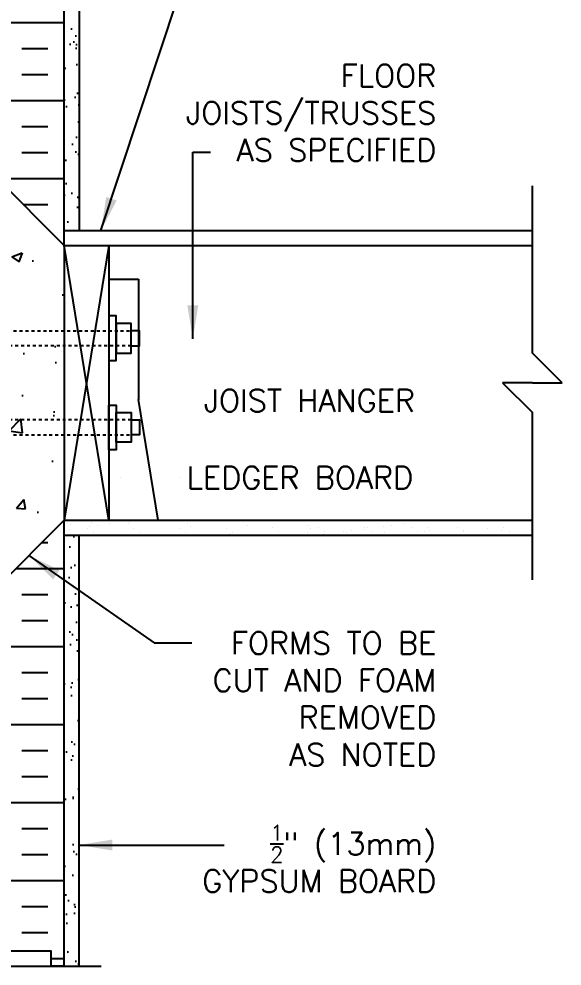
# Model space of a CAD drawing. Header units: inches. Extents: x 23.5 to 82.7, y -12.5 to 63.7.
# Drawn here: x 55.33 to 73.6, y 5.01 to 36.88 of the extents above; entities that cross this region are included whole.
import ezdxf
from ezdxf.enums import TextEntityAlignment as Align

# ---------------------------------------------------------------- set-up
doc = ezdxf.new("R2010")
doc.units = ezdxf.units.IN
doc.header["$LTSCALE"] = 0.5
doc.header["$MEASUREMENT"] = 0
doc.linetypes.add('HIDDEN2', pattern=[0.1875, 0.125, -0.0625])
for name, color, linetype in [('HATCH', 12, 'Continuous'), ('LINE15', 9, 'Continuous'), ('LINE18', 9, 'Continuous'), ('line25', 2, 'Continuous'), ('LINE50', 5, 'Continuous'), ('LINE9', 9, 'Continuous'), ('TEXT', 4, 'Continuous')]:
    doc.layers.add(name, color=color, linetype=linetype)
doc.styles.add('DIM', font='romans.shx', dxfattribs={"width": 0.7})
doc.styles.add('ROMANS', font='romans.shx', dxfattribs={"height": 1.125})
doc.dimstyles.new('ext_12', dxfattribs={"dimscale": 12, "dimtxt": 0.09375, "dimasz": 0.09375, "dimexe": 0.09375, "dimexo": 0.0625, "dimgap": 0.0625, "dimtad": 1, "dimdec": 1, "dimzin": 3, "dimdsep": 46, "dimlunit": 4, "dimtxsty": 'DIM', "dimcen": 0.09, "dimdle": 0.09375, "dimclrt": 4, "dimadec": 0, "dimazin": 0, "dimtfac": 1, "dimtdec": 1, "dimtmove": 2, "dimatfit": 3, "dimfxl": 0, "dimfrac": 2, "dimtolj": 1, "dimtzin": 0, "dimarcsym": 0})
pattern_1 = [(37.5, (34.4269, -7.8671), (-0.031497, 0.963412), [0, -0.76, 0, -0.85, 0, -0.8125]), (7.5, (34.4269, -7.8671), (0.884888, 1.411073), [0, -0.41, 0, -0.685, 0, -0.2625]), (327.5, (33.8119, -7.8671), (1.557071, 0.00283), [0, -0.25, 0, -0.9, 0, -1.175]), (317.5, (33.8119, -7.8671), (1.503063, 0.438838), [0, -0.125, 0, -0.59, 0, -0.675])]

msp = doc.modelspace()

# ---------------------------------------------------------------- hatches: boundary and pattern name
at = {"layer": 'HATCH'}
h = msp.add_hatch(dxfattribs=at)
h.set_pattern_fill('AR-SAND', color=256, scale=0.5, style=0)
h.set_pattern_definition(pattern_1)
h.paths.add_polyline_path([(57.353, 59.008), (56.853, 59.008), (56.853, 41.008), (56.853, 29.758), (57.353, 29.758)])
h = msp.add_hatch(dxfattribs=at)
h.set_pattern_fill('INSUL', color=256, scale=7, style=0)
h.set_pattern_definition([(0, (34.427, -7.867), (0, 2.625), []), (0, (34.427, -6.992), (0, 2.625), [0.875, -0.875]), (0, (34.427, -6.117), (0, 2.625), [0.875, -0.875])])
h.paths.add_polyline_path([(54.228, 31.883), (56.853, 29.258), (56.853, 41.008), (56.416, 41.008), (56.416, 40.508), (54.916, 40.508), (54.916, 41.008), (54.228, 41.008)])
h.paths.add_polyline_path([(56.853, 20.008), (54.228, 17.383), (54.228, 5.008), (54.916, 5.008), (54.916, 5.508), (56.416, 5.508), (56.416, 5.008), (56.853, 5.008)])
h = msp.add_hatch(dxfattribs=at)
h.set_pattern_fill('AR-CONC', color=256, scale=0.5, style=0)
h.set_pattern_definition([(50, (-79.1957, -130.6316), (3.5863, -0.31376), [0.375, -4.125]), (355, (-79.1957, -130.6316), (-0.693757, 3.76096), [0.3, -3.3]), (100.4514, (-78.897, -130.6577), (2.892547, 3.4472), [0.3187, -3.50571]), (46.1842, (-79.1957, -129.6316), (5.336205, -0.827595), [0.5625, -6.1875]), (96.6356, (-78.751, -129.7005), (4.67331, 4.87059), [0.47805, -5.25856]), (351.1842, (-79.1957, -129.6316), (4.67331, 4.8706), [0.45, -4.95]), (21, (-78.6957, -129.8816), (2.984535, -2.013094), [0.375, -4.125]), (326, (-78.6957, -129.8816), (1.216577, 3.62575), [0.3, -3.3]), (71.4514, (-78.447, -130.0493), (4.201113, 1.61265), [0.3187, -3.50571]), (37.5, (-79.1957, -130.6316), (0.060799, 1.664469), [0, -3.26, 0, -3.35, 0, -3.3125]), (7.5, (-79.1957, -130.6316), (1.315348, 1.972059), [0, -1.91, 0, -3.185, 0, -1.2625]), (327.5, (-80.3107, -130.6316), (2.669112, -0.112774), [0, -1.25, 0, -3.9, 0, -5.175]), (317.5, (-80.8107, -130.6316), (2.91593, 0.500525), [0, -1.625, 0, -2.59, 0, -3.675])])
h.paths.add_polyline_path([(56.853, 26.695), (54.228, 26.695), (54.228, 22.57), (56.853, 22.57)])
h.paths.add_polyline_path([(56.853, 21.133), (56.853, 22.07), (54.228, 22.07), (54.228, 18.508)])
h.paths.add_polyline_path([(54.228, 30.758), (54.228, 27.195), (56.853, 27.195), (56.853, 28.133)])
h = msp.add_hatch(dxfattribs=at)
h.set_pattern_fill('AR-SAND', color=256, scale=0.5, style=0)
h.set_pattern_definition(pattern_1)
h.paths.add_polyline_path([(57.353, 19.196), (57.26, 19.508), (56.853, 19.508), (56.853, 5.008), (57.353, 5.008)])

# ---------------------------------------------------------------- linework, layer by layer
for p, q in [((58.353, 20.008), (56.853, 29.258)), ((58.353, 29.258), (56.853, 20.008)), ((56.973, 19.946), (56.973, 19.946)), ((57.065, 19.861), (57.065, 19.861)), ((57.709, 19.795), (57.709, 19.795)), ((57.778, 19.926), (57.778, 19.926)), ((57.969, 19.829), (57.969, 19.829)), ((58.376, 19.883), (58.376, 19.883)), ((59.003, 19.901), (59.003, 19.901)), ((59.055, 19.972), (59.055, 19.972)), ((59.128, 19.975), (59.128, 19.975)), ((59.315, 20.006), (59.315, 20.006)), ((60.437, 19.992), (60.437, 19.992)), ((61.004, 19.884), (61.004, 19.884)), ((61.096, 19.8), (61.096, 19.8)), ((61.716, 19.986), (61.716, 19.986)), ((63.034, 19.84), (63.034, 19.84)), ((65.035, 19.823), (65.035, 19.823)), ((67.065, 19.779), (67.065, 19.779)), ((67.591, 19.801), (67.591, 19.801)), ((67.851, 19.836), (67.851, 19.836)), ((68.258, 19.889), (68.258, 19.889)), ((68.937, 19.979), (68.937, 19.979)), ((69.066, 19.762), (69.066, 19.762)), ((70.083, 19.76), (70.083, 19.76)), ((71.64, 19.763), (71.64, 19.763)), ((57.03, 19.706), (57.03, 19.706)), ((57.627, 19.737), (57.627, 19.737)), ((57.837, 19.603), (57.837, 19.603)), ((59.184, 19.74), (59.184, 19.74)), ((59.394, 19.606), (59.394, 19.606)), ((60.741, 19.743), (60.741, 19.743)), ((60.951, 19.609), (60.951, 19.609)), ((61.113, 19.523), (61.113, 19.523)), ((62.298, 19.746), (62.298, 19.746)), ((62.422, 19.54), (62.422, 19.54)), ((62.509, 19.612), (62.509, 19.612)), ((63.701, 19.533), (63.701, 19.533)), ((63.855, 19.749), (63.855, 19.749)), ((64.066, 19.614), (64.066, 19.614)), ((65.051, 19.582), (65.051, 19.582)), ((65.127, 19.738), (65.127, 19.738)), ((65.412, 19.752), (65.412, 19.752)), ((65.566, 19.535), (65.566, 19.535)), ((65.623, 19.617), (65.623, 19.617)), ((66.245, 19.624), (66.245, 19.624)), ((66.36, 19.599), (66.36, 19.599)), ((66.506, 19.658), (66.506, 19.658)), ((66.912, 19.712), (66.912, 19.712)), ((66.969, 19.754), (66.969, 19.754)), ((67.18, 19.62), (67.18, 19.62)), ((67.639, 19.593), (67.639, 19.593)), ((68.526, 19.757), (68.526, 19.757)), ((68.737, 19.623), (68.737, 19.623)), ((68.99, 19.641), (68.99, 19.641)), ((69.158, 19.677), (69.158, 19.677)), ((70.294, 19.626), (70.294, 19.626)), ((70.298, 19.658), (70.298, 19.658)), ((71.096, 19.717), (71.096, 19.717)), ((71.577, 19.652), (71.577, 19.652)), ((71.851, 19.629), (71.851, 19.629))]:
    msp.add_line(p, q, dxfattribs=at)
at = {"layer": 'LINE15', "linetype": 'HIDDEN2'}
for points in [[(59.103, 25.883), (52.853, 25.883, -0.414214), (52.353, 26.383), (52.353, 27.883), (52.853, 27.883), (52.853, 26.483, 0.414214), (52.953, 26.383), (59.103, 26.383)], [(59.103, 23.383), (52.853, 23.383, 0.414214), (52.353, 22.883), (52.353, 21.383), (52.853, 21.383), (52.853, 22.783, -0.414214), (52.953, 22.883), (59.103, 22.883)]]:
    msp.add_lwpolyline(points, format="xyb", dxfattribs=at)
at = {"layer": 'LINE18'}
for points in [[(58.353, 25.383), (58.603, 25.383), (58.603, 26.883), (58.353, 26.883)], [(58.603, 25.633), (59.103, 25.633), (59.103, 26.633), (58.603, 26.633)], [(58.353, 23.883), (58.603, 23.883), (58.603, 22.383), (58.353, 22.383)], [(58.603, 23.633), (59.103, 23.633), (59.103, 22.633), (58.603, 22.633)]]:
    msp.add_lwpolyline(points, close=True, dxfattribs=at)
for points in [[(59.103, 25.883), (59.384, 25.883), (59.384, 26.383), (59.103, 26.383)], [(59.103, 23.383), (59.384, 23.383), (59.384, 22.883), (59.103, 22.883)]]:
    msp.add_lwpolyline(points, dxfattribs=at)
at = {"layer": 'line25'}
for p, q in [((56.853, 29.258), (54.228, 31.883)), ((56.853, 29.258), (56.853, 20.008)), ((56.853, 29.258), (72.605, 29.258)), ((58.353, 29.258), (58.353, 20.008)), ((56.853, 20.008), (54.228, 17.383)), ((56.853, 20.008), (72.605, 20.008))]:
    msp.add_line(p, q, dxfattribs=at)
at = {"layer": 'LINE50'}
for p, q in [((56.853, 29.258), (56.853, 41.008)), ((56.853, 5.008), (56.853, 20.008))]:
    msp.add_line(p, q, dxfattribs=at)
msp.add_lwpolyline([(56.853, 5.008), (56.416, 5.008), (56.416, 5.508), (54.916, 5.508), (54.916, 5.008), (54.228, 5.008)], dxfattribs=at)
at = {"layer": 'LINE9'}
for p, q in [((57.353, 59.008), (57.353, 29.758)), ((72.605, 25.633), (72.605, 31.258)), ((56.853, 29.758), (72.605, 29.758)), ((58.353, 28.126), (59.353, 28.126)), ((59.353, 28.126), (59.353, 24.067)), ((73.605, 24.633), (72.605, 25.633)), ((72.605, 24.633), (71.605, 24.633)), ((71.605, 24.633), (72.605, 23.633)), ((72.605, 24.633), (73.605, 24.633)), ((60.012, 20.008), (59.353, 24.067)), ((72.605, 18.008), (72.605, 23.633)), ((56.853, 19.508), (72.605, 19.508)), ((57.353, 5.008), (57.353, 19.508)), ((51.103, 5.008), (58.101, 5.008))]:
    msp.add_line(p, q, dxfattribs=at)
at = {"layer": 'TEXT'}
for p, q in [((58.735, 21.462), (58.735, 21.462)), ((60.735, 21.462), (60.735, 21.462))]:
    msp.add_line(p, q, dxfattribs=at)
for points in [[(59.353, 24.067, 0, 0.36, 0), (60.433, 24.067, 0, 0, 0), (61.599, 24.081, 0, 0, 0)], [(57.603, 21.462, 0, 0.36, 0), (58.683, 21.462, 0, 0, 0), (60.735, 21.462, 0, 0, 0)]]:
    msp.add_lwpolyline(points, format="xyseb", dxfattribs=at)

# ---------------------------------------------------------------- texts
at = {"layer": 'TEXT', "style": 'ROMANS'}
for s, p in [(' JOIST HANGER', (61.038, 24.036)), (' LEDGER BOARD', (60.465, 21.444))]:
    msp.add_text(s, height=0.75, dxfattribs=at).set_placement(p, align=Align.MIDDLE_LEFT)
at = {"layer": 'TEXT', "char_height": 0.75, "attachment_point": 6, "style": 'ROMANS'}
for s, insert, width in [('\\A1;FLOOR JOISTS/TRUSSES \\PAS SPECIFIED', (69.372, 33.716), 11.43486), ('FORMS TO BE \\PCUT AND FOAM REMOVED \\PAS NOTED', (69.372, 13.998), 11.43486), ('\\A1;{\\H0.7x;\\S1/2;}" (13mm) GYPSUM BOARD', (69.372, 8.623), 10.31359)]:
    msp.add_mtext(s, dxfattribs=dict(at, insert=insert, width=width))

# ---------------------------------------------------------------- leaders
at = {"layer": 'TEXT'}
for points in [[(58.091, 29.758), (61.3, 39.471), (62.289, 39.471)], [(61.181, 26.118), (61.181, 32.396), (61.774, 32.396)], [(55.665, 18.819), (59.878, 15.886), (61.15, 15.886)], [(57.353, 9.08), (62.233, 9.08)]]:
    msp.add_leader(points, dimstyle='ext_12', override={"dimgap": 0.0625, "dimtad": 0}, dxfattribs=at)

doc.saveas('drawing.dxf')
